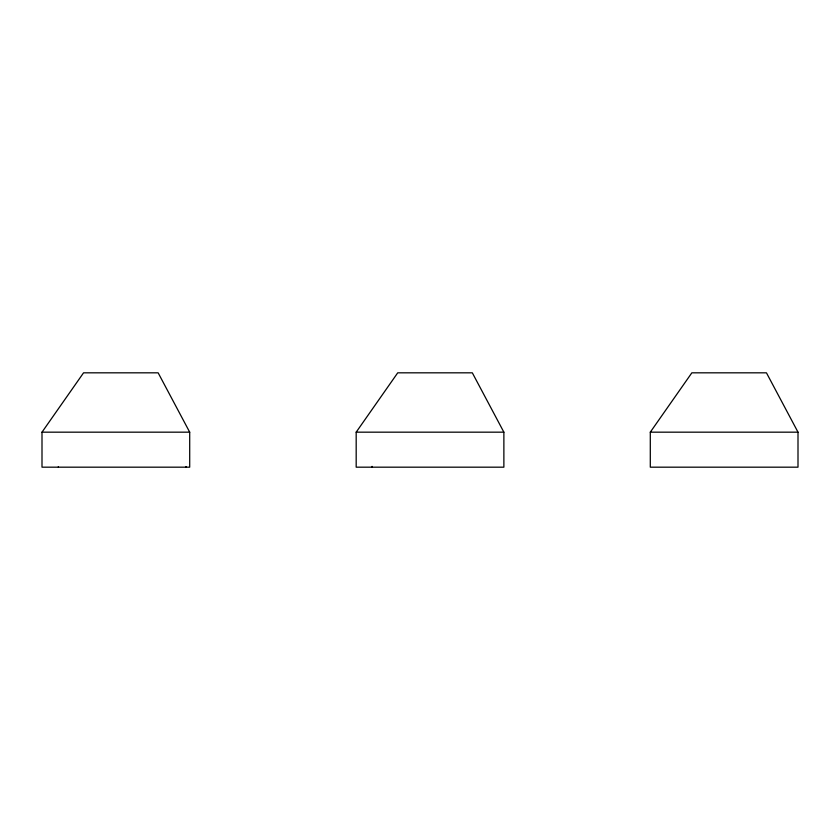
<?xml version="1.0" encoding="UTF-8"?>
<svg xmlns="http://www.w3.org/2000/svg" width="840" height="840" viewBox="0 0 840 840"><rect width="100%" height="100%" fill="white"/><g stroke="black" fill="none" stroke-linecap="round" stroke-linejoin="round"><path stroke-width="1.26" d="M42 432.169L83.559 372.824L158.141 372.824L189.703 432.169L189.703 467.177L42 467.177L42 432.169L189.703 432.169M356.181 432.169L397.73 372.824L472.322 372.824L503.874 432.169L503.874 467.177L356.181 467.177L356.181 432.169L503.874 432.169M650.297 432.169L691.856 372.824L766.448 372.824L798 432.169L798 467.177L650.297 467.177L650.297 432.169L798 432.169M372.089 466.379L372.089 467.177M186.039 466.546L186.039 467.177M58.391 466.546L58.391 467.177"/></g></svg>
